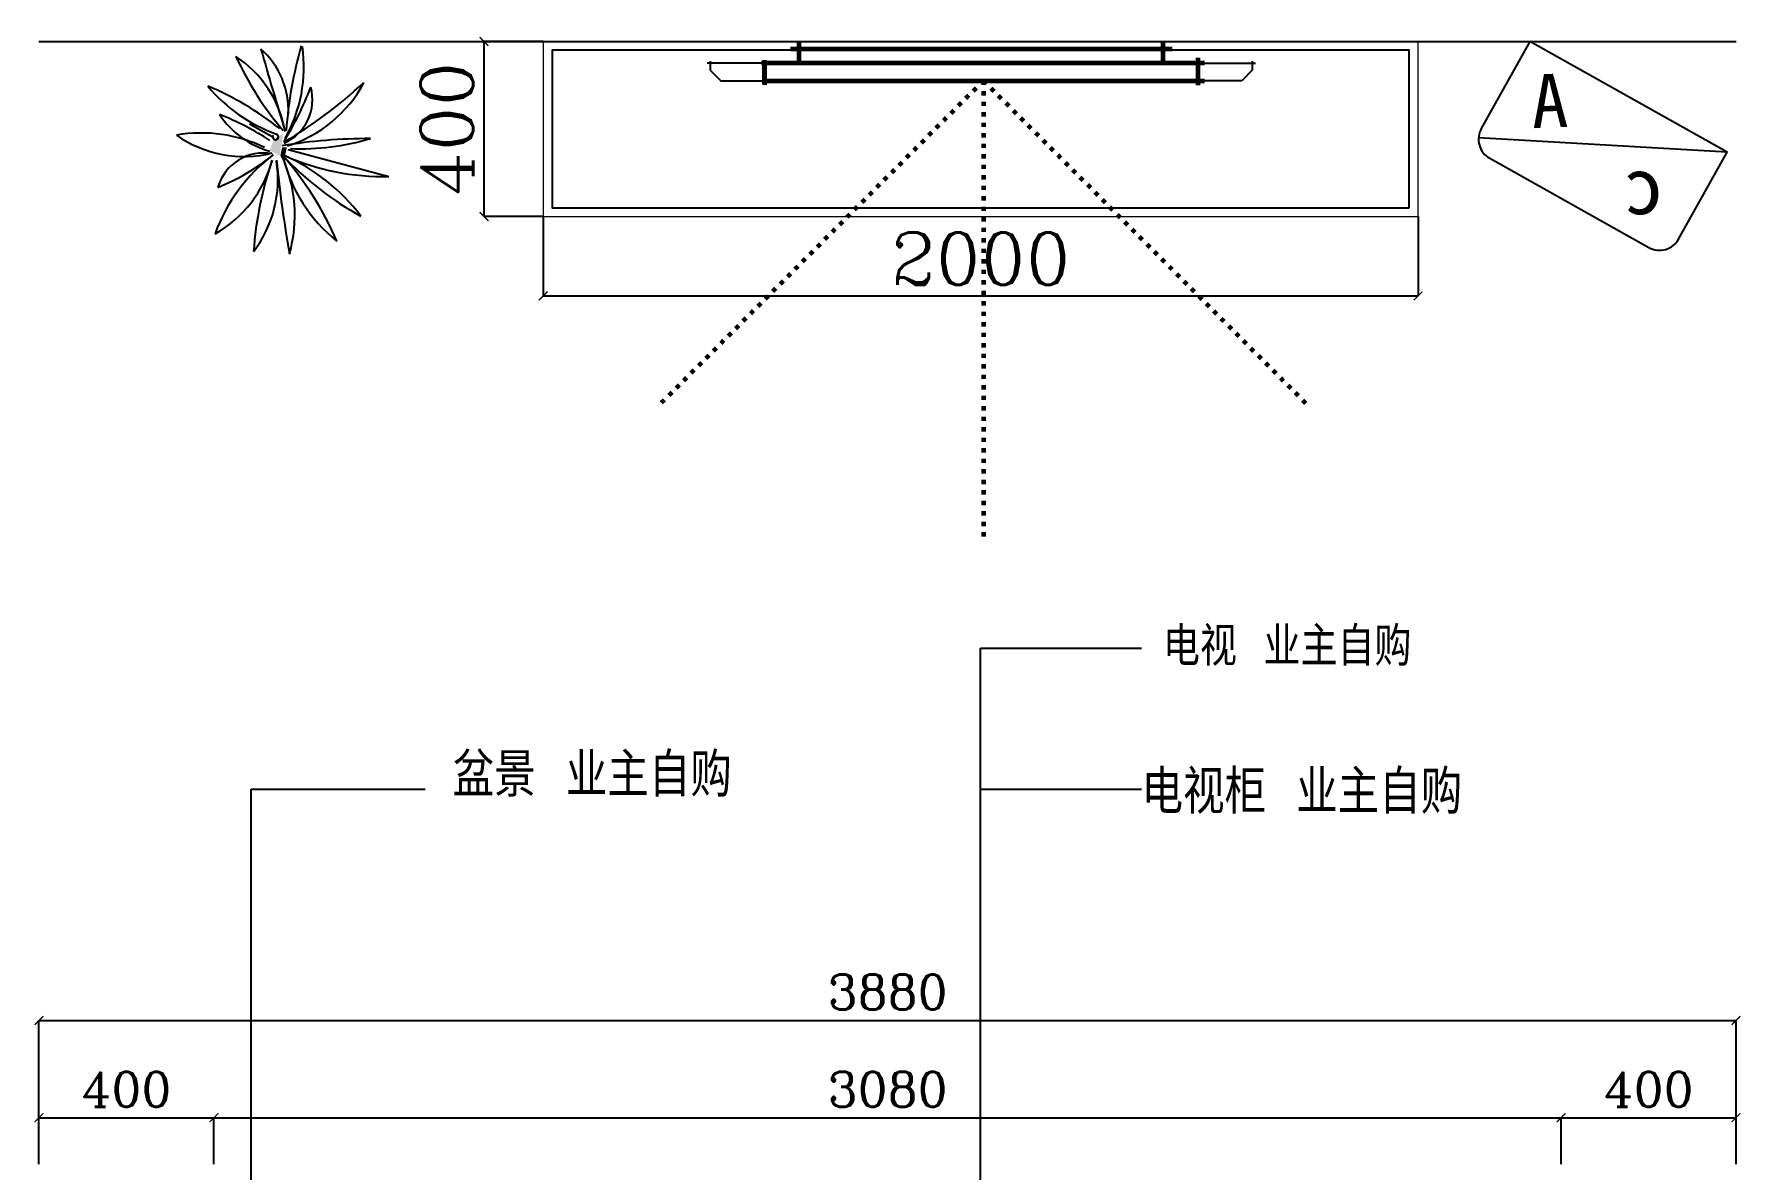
# Model space of a CAD drawing. Header units: millimetres. Extents: x 512961 to 1001058, y -961995 to -458543.
# Drawn here: x 878046 to 881949, y -908330 to -905735 of the extents above; entities that cross this region are included whole.
import ezdxf

# ---------------------------------------------------------------- set-up
doc = ezdxf.new("R2010")
doc.units = ezdxf.units.MM
doc.header["$MEASUREMENT"] = 0
doc.header["$PDMODE"] = 3
doc.linetypes.add('ACAD_ISO03W100', pattern=[30, 12, -18])
doc.layers.get('0').update_dxf_attribs({"linetype": 'CONTINUOUS'})
doc.layers.get('DEFPOINTS').update_dxf_attribs({"linetype": 'CONTINUOUS'})
for name, color, linetype in [('FF-Plants', 86, 'CONTINUOUS'), ('txt', 7, 'CONTINUOUS'), ('WINDOW', 5, 'CONTINUOUS'), ('地面', 8, 'CONTINUOUS'), ('墙线', 5, 'CONTINUOUS'), ('装饰细节', 1, 'CONTINUOUS')]:
    doc.layers.add(name, color=color, linetype=linetype)
doc.layers.add('基线', color=147, linetype='CONTINUOUS', lineweight=60)
doc.layers.add('门窗', color=4, linetype='CONTINUOUS', lineweight=13)
doc.styles.get("Standard").update_dxf_attribs({"font": 'complex.shx', "bigfont": 'hzxy.shx'})
doc.dimstyles.new('LMDIM40', dxfattribs={"dimtxt": 80, "dimasz": 20, "dimexe": 0, "dimexo": 0, "dimgap": 25, "dimtad": 1, "dimdec": 0, "dimzin": 0, "dimdsep": 46, "dimtxsty": 'Standard', "dimblk1": 'DOT', "dimblk2": 'DOT', "dimsah": 1, "dimcen": 0, "dimclrd": 2, "dimclre": 2, "dimclrt": 2, "dimadec": 0, "dimazin": 0, "dimtfac": 1, "dimtdec": 0, "dimtmove": 2, "dimatfit": 3, "dimldrblk": 'DOT', "dimfxl": 0, "dimtolj": 1, "dimtzin": 0, "dimarcsym": 0})

# ---------------------------------------------------------------- blocks, each defined once
blk = doc.blocks.new('A$C0DFF7466')
at = {"color": 147}
blk.add_line((0, 218.2), (567.1, 272.4), dxfattribs=at)
at = {"layer": 'DEFPOINTS', "color": 147}
blk.add_lwpolyline([(118.8, 23.9), (0, 218.2), (441.2, 488), (560, 293.7, -0.414214), (543.4, 224.9), (187.6, 7.3, -0.414214)], format="xyb", close=True, dxfattribs=at)
at = {"color": 147, "width": 135.104, "attachment_point": 1}
for s, insert, char_height in [('{\\fSimHei|b0|i0|c134|p2;A}', (360.1, 412.3), 122.5), ('{\\fSimHei|b0|i0|c134|p2;c}', (150.8, 214.3), 130)]:
    blk.add_mtext(s, dxfattribs=dict(at, insert=insert, char_height=char_height))
blk = doc.blocks.new('A$C1F987A59')
at = {"color": 250, "linetype": 'ACAD_ISO03W100'}
for q in [(1035.1, 1846.7), (1417.6, 923.4), (1035.1, 0)]:
    blk.add_line((111.8, 923.4), q, dxfattribs=at)
at = {"color": 147}
for p, q in [((124.4, 1537.2), (46.8, 1537.2)), ((61.8, 1555.5), (61.8, 288.7)), ((111.8, 291.2), (111.8, 1555.5)), ((61.8, 1437.2), (0, 1437.2)), ((21.8, 1462.3), (21.8, 371.7)), ((61.8, 397.2), (0, 397.2)), ((53.4, 297.2), (124.1, 297.2)), ((111.8, 297.2), (61.8, 297.2))]:
    blk.add_line(p, q, dxfattribs=at)
at = {"layer": '地面', "color": 250}
for p, q in [((55.8, 1691.8), (81.8, 1691.8)), ((61.8, 1537.2), (61.8, 1700.7)), ((81.8, 1691.8), (111.8, 1661.8)), ((111.8, 1661.8), (111.8, 1537.2)), ((61.8, 297.2), (61.8, 133.8)), ((111.8, 172.7), (111.8, 297.2)), ((81.8, 142.7), (111.8, 172.7)), ((55.8, 142.7), (81.8, 142.7))]:
    blk.add_line(p, q, dxfattribs=at)
blk = doc.blocks.new('A$C443E5640')
at = {"layer": '基线', "color": 7, "xscale": -1}
blk.add_blockref('A$C1F987A59', (1417.6, 0), dxfattribs=at)
blk = doc.blocks.new('A$C51C452F4')
for p, q in [((21, 59), (278, 1016)), ((-99, -95), (-219, -312))]:
    blk.add_line(p, q)
for centre, radius, start, end in [((-1994, 955), 2273, 335.9502, 1.5429), ((-2260, 185), 2275, 357.3527, 16.7883), ((5193, 846), 5275, 180.0406, 189.2545), ((-1198, -314), 1239, 17.0473, 61.9276), ((-3885, -2251), 4458, 30.5938, 42.8173), ((1791, -745), 1876, 127.198, 155.6633), ((-2006, 2220), 3042, 313.3426, 331.0902), ((2081, -2265), 3027, 113.0908, 131.3416), ((-255, 1437), 1470, 283.5808, 321.3981), ((128, 3972), 3944, 253.8941, 265.8232), ((-764, -1189), 1396, 60.7276, 97.9536), ((-452, -162), 451, 23.5543, 105.4167), ((-1680, -2624), 3102, 58.4211, 69.0755), ((-350, -721), 781, 87.2952, 138.3612), ((-13265, 43194), 45114, 285.8626, 286.9), ((33, -1028), 1072, 99.8628, 146.7938), ((-2123, 2317), 3031, 294.5444, 310.3893), ((647, -1230), 1351, 74.0908, 114.731), ((-1195, 12752), 12874, 275.8835, 279.8947), ((2145, -1860), 2960, 141.6493, 157.0931), ((-1551, 456), 1515, 309.798, 340.3125), ((-775, 110), 844, 303.2932, 344.4946), ((2358, -1666), 2876, 147.3863, 158.1538), ((-98, -63), 27.7, 231.0779, 160.3125), ((-1035, -364), 1123, 325.1228, 13.8236), ((508, -178), 452, 169.4664, 253.7979), ((1380, 901), 1637, 217.0365, 250.1741), ((-1534, -1382), 2066, 21.9119, 38.5429), ((1237, 3155), 3436, 251.1082, 265.9323), ((-175, -1203), 1148, 29.4585, 74.8757), ((306, -1177), 1137, 52.8197, 98.7741), ((1233, -767), 1368, 153.9832, 190.0332)]:
    blk.add_arc(centre, radius, start, end)
for points in [[(-125, 8), (82, -23), (-90, -75), (30, -116)], [(0, 46), (84, 27), (0, 0), (84, -18)]]:
    blk.add_solid(points)
blk = doc.blocks.new('_ArchTick')
at = {"color": 0, "linetype": 'ByBlock', "const_width": 0.15}
blk.add_lwpolyline([(-0.5, -0.5), (0.5, 0.5)], dxfattribs=at)
blk = doc.blocks.new('*D907')
at = {"layer": 'DEFPOINTS', "color": 0}
for p in [(878457.6, -908210.6), (878057.6, -908316.6), (878457.6, -908316.6)]:
    blk.add_point(p, dxfattribs=at)
at = {"layer": 'txt', "color": 2, "lineweight": -2}
for p, q in [((878057.6, -908316.6), (878057.6, -908210.6)), ((878057.6, -908210.6), (878457.6, -908210.6)), ((878457.6, -908316.6), (878457.6, -908210.6))]:
    blk.add_line(p, q, dxfattribs=at)
at = {"layer": 'txt', "color": 2, "lineweight": -2, "xscale": 20, "yscale": 20, "zscale": 20, "rotation": 180}
blk.add_blockref('_ArchTick', (878057.6, -908210.6), dxfattribs=at)
at = {"layer": 'txt', "color": 2, "lineweight": -2, "xscale": 20, "yscale": 20, "zscale": 20}
blk.add_blockref('_ArchTick', (878457.6, -908210.6), dxfattribs=at)
at = {"layer": 'txt', "color": 2, "insert": (878257.6, -908145.6), "char_height": 80, "attachment_point": 5}
blk.add_mtext('\\A1;400', dxfattribs=at)
blk = doc.blocks.new('_DOT')
at = {"color": 0, "linetype": 'ByBlock'}
blk.add_line((-0.5, 0), (-1, 0), dxfattribs=at)
at = {"color": 0, "linetype": 'ByBlock', "const_width": 0.5}
blk.add_lwpolyline([(-0.25, 0, 1), (0.25, 0, 1)], format="xyb", close=True, dxfattribs=at)
blk = doc.blocks.new('DOT')
at = {"color": 0, "linetype": 'ByBlock'}
blk.add_line((-0.35, 0), (-1, 0), dxfattribs=at)
at = {"color": 0, "linetype": 'ByBlock', "const_width": 0.35}
blk.add_lwpolyline([(-0.175, 0, 1), (0.175, 0, 1)], format="xyb", close=True, dxfattribs=at)
blk = doc.blocks.new('*D908')
at = {"layer": 'DEFPOINTS', "color": 0}
for p in [(881537.6, -908210.6), (878457.6, -908316.6), (881537.6, -908316.6)]:
    blk.add_point(p, dxfattribs=at)
at = {"layer": 'txt', "color": 2, "lineweight": -2}
for p, q in [((878457.6, -908316.6), (878457.6, -908210.6)), ((878457.6, -908210.6), (881537.6, -908210.6)), ((881537.6, -908316.6), (881537.6, -908210.6))]:
    blk.add_line(p, q, dxfattribs=at)
at = {"layer": 'txt', "color": 2, "lineweight": -2, "xscale": 20, "yscale": 20, "zscale": 20, "rotation": 180}
blk.add_blockref('_ArchTick', (878457.6, -908210.6), dxfattribs=at)
at = {"layer": 'txt', "color": 2, "lineweight": -2, "xscale": 20, "yscale": 20, "zscale": 20}
blk.add_blockref('_ArchTick', (881537.6, -908210.6), dxfattribs=at)
at = {"layer": 'txt', "color": 2, "insert": (879997.6, -908145.6), "char_height": 80, "attachment_point": 5}
blk.add_mtext('\\A1;3080', dxfattribs=at)
blk = doc.blocks.new('*D909')
at = {"layer": 'DEFPOINTS', "color": 0}
for p in [(881937.6, -908210.6), (881537.6, -908316.6), (881937.6, -908316.6)]:
    blk.add_point(p, dxfattribs=at)
at = {"layer": 'txt', "color": 2, "lineweight": -2}
for p, q in [((881537.6, -908316.6), (881537.6, -908210.6)), ((881537.6, -908210.6), (881937.6, -908210.6)), ((881937.6, -908316.6), (881937.6, -908210.6))]:
    blk.add_line(p, q, dxfattribs=at)
at = {"layer": 'txt', "color": 2, "lineweight": -2, "xscale": 20, "yscale": 20, "zscale": 20, "rotation": 180}
blk.add_blockref('_ArchTick', (881537.6, -908210.6), dxfattribs=at)
at = {"layer": 'txt', "color": 2, "lineweight": -2, "xscale": 20, "yscale": 20, "zscale": 20}
blk.add_blockref('_ArchTick', (881937.6, -908210.6), dxfattribs=at)
at = {"layer": 'txt', "color": 2, "insert": (881737.6, -908145.6), "char_height": 80, "attachment_point": 5}
blk.add_mtext('\\A1;400', dxfattribs=at)
blk = doc.blocks.new('*D910')
at = {"layer": 'DEFPOINTS', "color": 0}
for p in [(881937.6, -907988.6), (878057.6, -908316.6), (881937.6, -908316.6)]:
    blk.add_point(p, dxfattribs=at)
at = {"layer": 'txt', "color": 2, "lineweight": -2}
for p, q in [((878057.6, -908316.6), (878057.6, -907988.6)), ((878057.6, -907988.6), (881937.6, -907988.6)), ((881937.6, -908316.6), (881937.6, -907988.6))]:
    blk.add_line(p, q, dxfattribs=at)
at = {"layer": 'txt', "color": 2, "lineweight": -2, "xscale": 20, "yscale": 20, "zscale": 20, "rotation": 180}
blk.add_blockref('_ArchTick', (878057.6, -907988.6), dxfattribs=at)
at = {"layer": 'txt', "color": 2, "lineweight": -2, "xscale": 20, "yscale": 20, "zscale": 20}
blk.add_blockref('_ArchTick', (881937.6, -907988.6), dxfattribs=at)
at = {"layer": 'txt', "color": 2, "insert": (879997.6, -907923.6), "char_height": 80, "attachment_point": 5}
blk.add_mtext('\\A1;3880', dxfattribs=at)
blk = doc.blocks.new('*D1103')
at = {"layer": 'DEFPOINTS', "color": 0}
for p in [(879210.5, -906151.6), (881210.5, -906151.6), (881210.5, -906332.9)]:
    blk.add_point(p, dxfattribs=at)
at = {"layer": 'txt', "color": 2, "lineweight": -2}
for p, q in [((879210.5, -906151.6), (879210.5, -906332.9)), ((881210.5, -906151.6), (881210.5, -906332.9)), ((879210.5, -906332.9), (881210.5, -906332.9))]:
    blk.add_line(p, q, dxfattribs=at)
at = {"layer": 'txt', "color": 2, "lineweight": -2, "xscale": 20, "yscale": 20, "zscale": 20, "rotation": 180}
blk.add_blockref('_ArchTick', (879210.5, -906332.9), dxfattribs=at)
at = {"layer": 'txt', "color": 2, "lineweight": -2, "xscale": 20, "yscale": 20, "zscale": 20}
blk.add_blockref('_ArchTick', (881210.5, -906332.9), dxfattribs=at)
at = {"layer": 'txt', "color": 2, "insert": (880210.5, -906247.9), "char_height": 120, "attachment_point": 5}
blk.add_mtext('\\A1;2000', dxfattribs=at)
blk = doc.blocks.new('*D1104')
at = {"layer": 'DEFPOINTS', "color": 0}
for p in [(879075.1, -905751.6), (879210.5, -905751.6), (879210.5, -906151.6)]:
    blk.add_point(p, dxfattribs=at)
at = {"layer": 'txt', "color": 2, "lineweight": -2}
for p, q in [((879210.5, -905751.6), (879075.1, -905751.6)), ((879075.1, -906151.6), (879075.1, -905751.6)), ((879210.5, -906151.6), (879075.1, -906151.6))]:
    blk.add_line(p, q, dxfattribs=at)
at = {"layer": 'txt', "color": 2, "lineweight": -2, "xscale": 20, "yscale": 20, "zscale": 20}
for p, rotation in [((879075.1, -905751.6), 90), ((879075.1, -906151.6), 270)]:
    blk.add_blockref('_ArchTick', p, dxfattribs=dict(at, rotation=rotation))
at = {"layer": 'txt', "color": 2, "insert": (878990.1, -905951.6), "char_height": 120, "attachment_point": 5, "rotation": 90}
blk.add_mtext('\\A1;400', dxfattribs=at)

msp = doc.modelspace()

# ---------------------------------------------------------------- linework, layer by layer
at = {"layer": 'WINDOW'}
msp.add_line((878057.6, -905751.6), (881937.6, -905751.6), dxfattribs=at)
at = {"layer": '装饰细节', "color": 250}
msp.add_lwpolyline([(881190.5, -906131.6), (881190.5, -905771.6), (879230.5, -905771.6), (879230.5, -906131.6)], close=True, dxfattribs=at)
at = {"layer": '门窗'}
msp.add_lwpolyline([(881210.5, -906151.6), (881210.5, -905751.6), (879210.5, -905751.6), (879210.5, -906151.6)], close=True, dxfattribs=at)

# ---------------------------------------------------------------- block references
at = {"color": 147, "xscale": -0.8000000000465661, "yscale": 0.8000000000465661, "zscale": 0.8, "rotation": 270}
msp.add_blockref('A$C443E5640', (879478.2, -906885.7), dxfattribs=at)
at = {"layer": 'FF-Plants', "xscale": 0.2399999999906868, "yscale": 0.2399999999906868, "zscale": 0.24, "rotation": 270}
msp.add_blockref('A$C51C452F4', (878613.5, -905993), dxfattribs=at)
at = {"layer": '墙线', "color": 4, "ltscale": 3, "xscale": -1, "rotation": 2.187117599892163}
msp.add_blockref('A$C0DFF7466', (881926, -906222.4), dxfattribs=at)

# ---------------------------------------------------------------- texts
at = {"layer": 'txt', "attachment_point": 1}
for s, insert, char_height, width in [('电视 业主自购', (880627.2, -907089), 89, 2242.051), ('盆景 业主自购', (879003.2, -907377.1), 100, 3485.993), ('电视柜 业主自购', (880578.2, -907416.2), 100, 1554.544)]:
    msp.add_mtext(s, dxfattribs=dict(at, insert=insert, char_height=char_height, width=width))

# ---------------------------------------------------------------- dimensions: what is measured, and where the dimension line sits
at = {"layer": 'txt'}
dim = msp.add_linear_dim(base=(879075.1, -905751.6), p1=(879210.5, -906151.6), p2=(879210.5, -905751.6), angle=90, dimstyle='LMDIM40', override={"dimtxt": 120, "dimblk": 'ArchTick', "dimsah": 0, "dimldrblk": 'DOT'}, dxfattribs=at)
dim.commit()
dim.dimension.update_dxf_attribs({"geometry": '*D1104', "text_midpoint": (878990.1, -905951.6)})
for base, p1, p2, override, picture, middle in [((881210.5, -906332.9), (879210.5, -906151.6), (881210.5, -906151.6), {"dimtxt": 120, "dimblk": 'ArchTick', "dimsah": 0, "dimldrblk": 'DOT'}, '*D1103', (880210.5, -906247.9)), ((881937.6, -907988.6), (878057.6, -908316.6), (881937.6, -908316.6), {"dimblk": 'ArchTick', "dimsah": 0, "dimldrblk": 'DOT'}, '*D910', (879997.6, -907923.6)), ((878457.6, -908210.6), (878057.6, -908316.6), (878457.6, -908316.6), {"dimblk": 'ArchTick', "dimsah": 0, "dimldrblk": 'DOT'}, '*D907', (878257.6, -908145.6)), ((881537.6, -908210.6), (878457.6, -908316.6), (881537.6, -908316.6), {"dimblk": 'ArchTick', "dimsah": 0, "dimldrblk": 'DOT'}, '*D908', (879997.6, -908145.6)), ((881937.6, -908210.6), (881537.6, -908316.6), (881937.6, -908316.6), {"dimblk": 'ArchTick', "dimsah": 0, "dimldrblk": 'DOT'}, '*D909', (881737.6, -908145.6))]:
    dim = msp.add_linear_dim(base=base, p1=p1, p2=p2, dimstyle='LMDIM40', override=override, dxfattribs=at)
    dim.commit()
    dim.dimension.update_dxf_attribs({"geometry": picture, "text_midpoint": middle})

# ---------------------------------------------------------------- leaders
for points in [[(880210.5, -910218.5), (880210.5, -907137.4), (880578.2, -907137.4)], [(878542.9, -910581.7), (878542.9, -907460.2), (878940.8, -907460.2)], [(880210.5, -910894.1), (880210.5, -907460.2), (880578.2, -907460.2)]]:
    msp.add_leader(points, dimstyle='LMDIM40', override={"dimtxt": 120, "dimgap": 25, "dimtad": 0, "dimldrblk": 'DOT'}, dxfattribs=at)

doc.saveas('drawing.dxf')
